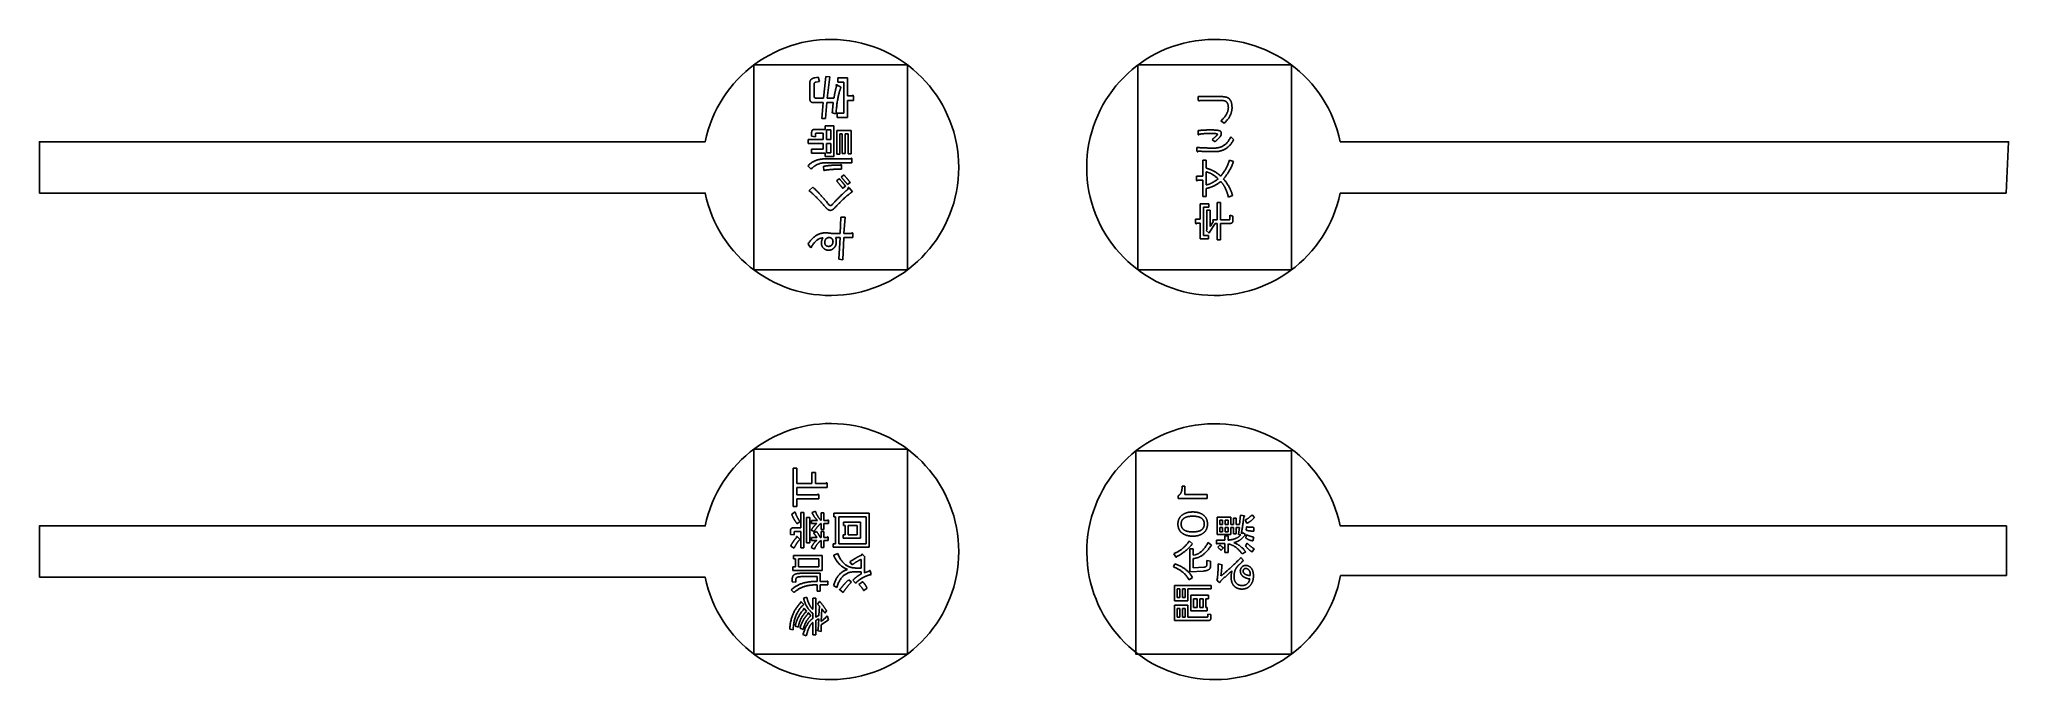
# Model space of a CAD drawing. Header units: millimetres. Extents: x -204 to 180, y -50 to 75.
import ezdxf

# ---------------------------------------------------------------- set-up
doc = ezdxf.new("R2010")
doc.units = ezdxf.units.MM
doc.layers.get('0').update_dxf_attribs({"linetype": 'CONTINUOUS'})

msp = doc.modelspace()

# ---------------------------------------------------------------- linework, layer by layer
for p, q in [((-54.05, 66.6), (-54.05, 63.35)), ((-53.21, 63.81), (-53.21, 66.25)), ((-52.41, 67.63), (-53.06, 67.51)), ((-52.86, 66.67), (-52.18, 66.79)), ((-52.18, 66.79), (-52.41, 67.63)), ((-50.92, 67.74), (-51.38, 63.54)), ((-50.19, 67.71), (-50.92, 67.74)), ((-50.65, 63.54), (-50.19, 67.71)), ((-48.01, 65.64), (-48.78, 66.14)), ((-46.71, 67.51), (-48.59, 67.51)), ((-48.59, 67.51), (-48.59, 66.64)), ((-48.59, 66.64), (-47.44, 66.64)), ((-47.44, 66.64), (-47.44, 60.6)), ((-46.71, 63.96), (-46.71, 67.51)), ((-53.4, 62.66), (-51.45, 62.66)), ((-51.38, 63.54), (-52.9, 63.54)), ((-51.45, 62.66), (-51.72, 59.57)), ((-50.99, 59.53), (-50.73, 62.66)), ((-50.73, 62.66), (-49.5, 62.66)), ((-49.35, 63.54), (-50.65, 63.54)), ((-45.8, 63.96), (-46.71, 63.96)), ((-46.71, 59.72), (-46.71, 63.08)), ((-46.71, 63.08), (-45.57, 63.08)), ((-45.57, 63.08), (-45.57, 63.92)), ((26.18, 63.83), (21.79, 63.83)), ((21.79, 63.83), (21.79, 63.15)), ((22.05, 63.08), (26.18, 63.08)), ((-51.72, 59.57), (-50.99, 59.53)), ((-51.07, 58.12), (-51.07, 57.43)), ((-49.35, 58.12), (-51.07, 58.12)), ((-49.69, 60.64), (-48.97, 60.45)), ((-49.35, 52.12), (-49.35, 58.12)), ((-47.44, 60.6), (-48.7, 60.6)), ((-48.7, 60.6), (-48.7, 59.72)), ((-48.7, 59.72), (-46.71, 59.72)), ((26.21, 59.12), (26.83, 58.63)), ((-51.45, 55.44), (-54.39, 55.44)), ((-54.39, 55.44), (-54.39, 54.68)), ((-54.39, 54.68), (-51.45, 54.68)), ((-53.71, 56.82), (-53.71, 56.13)), ((-53.71, 56.13), (-52.98, 55.98)), ((-51.07, 57.43), (-53.09, 57.43)), ((-52.98, 55.98), (-52.98, 56.51)), ((-52.83, 56.67), (-51.45, 56.67)), ((-51.45, 56.67), (-51.45, 55.44)), ((-51.45, 54.68), (-51.45, 53.57)), ((-50.84, 57.35), (-49.96, 57.35)), ((-50.84, 55.44), (-50.84, 57.35)), ((-49.96, 55.44), (-50.84, 55.44)), ((-50.84, 54.68), (-49.96, 54.68)), ((-50.84, 52.88), (-50.84, 54.68)), ((-49.96, 57.35), (-49.96, 55.44)), ((-49.96, 54.68), (-49.96, 52.88)), ((-45.99, 57.24), (-48.82, 57.24)), ((-48.82, 57.24), (-48.82, 52.62)), ((-48.2, 52.62), (-48.2, 56.59)), ((-48.2, 56.59), (-47.75, 56.59)), ((-47.75, 56.59), (-47.75, 52.73)), ((-47.14, 52.73), (-47.14, 56.59)), ((-47.14, 56.59), (-46.6, 56.59)), ((-46.6, 56.59), (-46.6, 52.65)), ((-45.99, 52.65), (-45.99, 57.24)), ((21.53, 53.91), (21.53, 53.26)), ((21.73, 57.19), (21.73, 56.47)), ((24.51, 55.48), (25, 54.99)), ((28.7, 55.42), (28.14, 55.98)), ((-54.43, 50.32), (-53.78, 49.68)), ((-51.45, 53.57), (-53.71, 53.57)), ((-53.71, 53.57), (-53.71, 52.81)), ((-53.71, 52.81), (-51.07, 52.81)), ((-51.38, 50.21), (-51.3, 49.41)), ((-46.1, 51.66), (-51.15, 51.66)), ((-51.07, 52.81), (-51.07, 52.12)), ((-51.07, 52.12), (-49.35, 52.12)), ((-51.07, 50.9), (-45.87, 50.9)), ((-49.96, 52.88), (-50.84, 52.88)), ((-48.82, 52.62), (-48.2, 52.62)), ((-47.86, 49.68), (-47.9, 50.44)), ((-47.75, 52.73), (-47.14, 52.73)), ((-46.6, 52.65), (-45.99, 52.65)), ((-45.87, 50.9), (-45.87, 51.62)), ((23.3, 51.42), (22.68, 51.42)), ((22.68, 51.42), (22.68, 48.28)), ((23.3, 49.85), (23.3, 51.42)), ((28.63, 51.13), (27.85, 51.42)), ((-53.51, 46.16), (-54.2, 45.47)), ((-48.32, 47.8), (-48.85, 47.38)), ((-47.4, 48.53), (-47.94, 48.11)), ((-47.63, 45.93), (-47.1, 46.35)), ((-46.71, 46.66), (-46.18, 47.08)), ((22.68, 48.28), (21.43, 48.28)), ((21.43, 48.28), (21.43, 47.56)), ((21.69, 47.53), (22.68, 47.53)), ((22.68, 47.53), (22.68, 44.35)), ((23.3, 46.58), (23.3, 49.13)), ((-45.76, 45.24), (-46.29, 45.93)), ((23.85, 42.91), (22.15, 42.91)), ((22.15, 42.91), (22.15, 39.87)), ((22.68, 44.35), (23.3, 44.35)), ((23.3, 44.35), (23.3, 45.89)), ((23.85, 42.26), (23.85, 42.91)), ((26.11, 43.14), (25.49, 43.14)), ((25.49, 43.14), (25.49, 39.74)), ((26.11, 39.74), (26.11, 43.14)), ((27.68, 44.22), (28.47, 44.52)), ((-47.98, 40.32), (-48.13, 37.07)), ((-47.17, 40.32), (-47.98, 40.32)), ((-47.4, 37.07), (-47.17, 40.32)), ((22.15, 39.87), (21.27, 39.87)), ((21.27, 39.87), (21.27, 39.15)), ((21.53, 39.11), (22.15, 39.11)), ((22.15, 39.11), (22.15, 36.07)), ((22.77, 36.72), (22.77, 42.26)), ((22.77, 42.26), (23.85, 42.26)), ((24.08, 41.63), (23.46, 41.63)), ((23.46, 41.63), (23.46, 37.84)), ((23.95, 37.35), (25.07, 39.08)), ((24.08, 38.49), (24.08, 41.63)), ((24.71, 39.41), (24.08, 38.49)), ((25.49, 39.74), (24.64, 39.74)), ((24.64, 39.74), (24.71, 39.41)), ((25.07, 39.08), (25.49, 39.08)), ((25.49, 39.08), (25.49, 35.87)), ((27.78, 39.74), (26.11, 39.74)), ((26.11, 35.87), (26.11, 39.08)), ((26.11, 39.08), (28.01, 39.08)), ((28.54, 40.49), (27.91, 40.65)), ((27.91, 40.65), (27.91, 39.87)), ((28.54, 39.6), (28.54, 40.49)), ((-54.39, 35.05), (-53.86, 34.32)), ((-48.13, 37.07), (-49.58, 37.07)), ((-49.01, 36.31), (-48.17, 36.31)), ((-48.17, 36.31), (-48.43, 32.1)), ((-47.63, 31.95), (-47.44, 36.31)), ((-47.44, 36.31), (-45.65, 36.31)), ((-45.95, 37.07), (-47.4, 37.07)), ((-45.65, 36.31), (-45.65, 36.99)), ((22.15, 36.07), (23.79, 36.07)), ((23.79, 36.72), (22.77, 36.72)), ((23.46, 37.84), (23.33, 37.71)), ((23.33, 37.71), (23.89, 37.15)), ((23.79, 36.07), (23.79, 36.72)), ((23.89, 37.15), (23.95, 37.35)), ((25.49, 35.87), (26.11, 35.87)), ((-48.43, 32.1), (-47.63, 31.95)), ((-56.61, -8.69), (-57.33, -8.69)), ((-57.33, -8.69), (-57.33, -16.19)), ((-56.61, -11.71), (-56.61, -8.69)), ((-52.95, -9.55), (-53.67, -9.55)), ((-53.67, -9.55), (-53.67, -11.71)), ((-52.95, -11.71), (-52.95, -9.55)), ((-53.67, -11.71), (-56.61, -11.71)), ((-56.61, -13.93), (-56.61, -12.46)), ((-56.61, -12.46), (-50.69, -12.46)), ((-52.59, -13.93), (-56.61, -13.93)), ((-56.61, -16.19), (-56.61, -14.69)), ((-56.61, -14.69), (-52.32, -14.69)), ((-50.95, -11.71), (-52.95, -11.71)), ((-52.32, -14.69), (-52.32, -13.97)), ((-50.69, -12.46), (-50.69, -11.74)), ((17.85, -14.1), (17.85, -14.62)), ((17.85, -14.62), (23.51, -14.62)), ((19.16, -12.23), (18.63, -12.23)), ((19.16, -13.87), (19.16, -12.23)), ((23.51, -13.87), (19.16, -13.87)), ((23.51, -14.62), (23.51, -13.87)), ((-56.94, -17.27), (-57.6, -17.67)), ((-57.33, -16.19), (-56.61, -16.19)), ((-56.52, -19.6), (-56.02, -19.11)), ((-55.21, -17.4), (-55.83, -17.4)), ((-55.83, -17.4), (-55.83, -20.35)), ((-55.21, -24.25), (-55.21, -17.4)), ((-54.09, -18.35), (-54.71, -18.35)), ((-54.71, -18.35), (-54.71, -23.3)), ((-54.09, -23.3), (-54.09, -18.35)), ((-52.55, -18.94), (-53.77, -18.94)), ((-53.77, -18.94), (-53.77, -19.5)), ((-52.98, -17.14), (-53.63, -17.4)), ((-51.34, -17.44), (-51.87, -17.44)), ((-51.87, -17.44), (-51.87, -18.94)), ((-51.34, -18.94), (-51.34, -17.44)), ((-50.62, -18.94), (-51.34, -18.94)), ((-50.43, -19.5), (-50.43, -18.98)), ((-42.47, -17.53), (-49.35, -17.53)), ((-49.35, -17.53), (-49.35, -18.19)), ((-49.35, -18.19), (-49.05, -18.19)), ((-49.05, -18.19), (-49.05, -23.46)), ((-48.43, -23.46), (-48.43, -18.19)), ((-48.43, -18.19), (-43.09, -18.19)), ((-43.09, -18.19), (-43.09, -23.46)), ((-42.47, -24.12), (-42.47, -17.53)), ((28.13, -18.3), (25.48, -18.3)), ((25.48, -18.3), (25.48, -21.68)), ((26, -19.71), (26, -18.86)), ((26, -18.86), (26.52, -18.86)), ((26.52, -18.86), (26.52, -19.71)), ((27.05, -19.71), (27.05, -18.86)), ((27.05, -18.86), (27.6, -18.86)), ((27.6, -18.86), (27.6, -19.71)), ((28.13, -18.99), (28.13, -18.3)), ((28.13, -19.71), (28.13, -18.99)), ((29.21, -18.47), (28.68, -18.47)), ((28.68, -18.47), (28.68, -19.71)), ((29.21, -19.71), (29.21, -18.47)), ((30.03, -17.91), (29.86, -19.71)), ((30.78, -18.04), (30.03, -17.91)), ((30.91, -18.86), (31.24, -19.48)), ((32.78, -18.37), (32.29, -17.85)), ((-57.83, -20.87), (-57.83, -21.66)), ((-57.83, -21.66), (-57.11, -21.73)), ((-55.83, -20.35), (-57.2, -20.35)), ((-57.11, -21.73), (-57.11, -21.23)), ((-56.97, -21.1), (-55.83, -21.1)), ((-55.99, -22.61), (-56.48, -22.12)), ((-55.83, -21.1), (-55.83, -24.25)), ((-53.8, -20.84), (-53.21, -21.1)), ((-53.77, -19.5), (-52.68, -19.5)), ((-52.68, -22.25), (-53.77, -22.25)), ((-53.77, -22.25), (-53.77, -22.81)), ((-53.77, -22.81), (-52.68, -22.81)), ((-52.72, -21.1), (-53.34, -21.37)), ((-51.87, -22.25), (-52.03, -22.25)), ((-51.87, -19.5), (-51.87, -20.68)), ((-51.87, -20.68), (-51.34, -20.68)), ((-51.34, -21.1), (-51.87, -21.1)), ((-51.87, -21.1), (-51.87, -22.25)), ((-51.87, -22.81), (-51.87, -24.21)), ((-51.34, -20.68), (-51.34, -19.5)), ((-51.34, -19.5), (-50.43, -19.5)), ((-51.34, -22.25), (-51.34, -21.1)), ((-50.69, -22.25), (-51.34, -22.25)), ((-51.34, -24.21), (-51.34, -22.81)), ((-51.34, -22.81), (-50.49, -22.81)), ((-50.49, -22.81), (-50.49, -22.28)), ((-47.18, -21.73), (-47.54, -21.73)), ((-47.54, -21.73), (-47.54, -22.38)), ((-47.54, -22.38), (-44.2, -22.38)), ((-44.2, -19.24), (-47.51, -19.24)), ((-47.51, -19.24), (-47.51, -19.89)), ((-47.51, -19.89), (-47.18, -19.89)), ((-47.18, -19.89), (-47.18, -21.73)), ((-46.56, -21.73), (-46.56, -19.89)), ((-46.56, -19.89), (-44.83, -19.89)), ((-44.83, -21.73), (-46.56, -21.73)), ((-44.83, -19.89), (-44.83, -21.73)), ((-44.2, -22.38), (-44.2, -19.24)), ((20.66, -23.46), (20.04, -22.94)), ((26.98, -22.76), (25.34, -22.76)), ((25.34, -22.76), (25.34, -23.38)), ((25.48, -21.68), (28.13, -21.68)), ((26.52, -19.71), (26, -19.71)), ((26, -21.12), (26, -20.27)), ((26, -20.27), (26.52, -20.27)), ((26.52, -21.12), (26, -21.12)), ((26.52, -20.27), (26.52, -21.12)), ((27.6, -21.94), (26.98, -21.94)), ((26.98, -21.94), (26.98, -22.76)), ((27.6, -19.71), (27.05, -19.71)), ((27.05, -21.12), (27.05, -20.27)), ((27.05, -20.27), (27.6, -20.27)), ((27.6, -21.12), (27.05, -21.12)), ((27.6, -20.27), (27.6, -21.12)), ((27.6, -22.76), (27.6, -21.94)), ((28.68, -19.71), (28.13, -19.71)), ((28.13, -21.68), (28.13, -20.27)), ((28.13, -20.27), (28.68, -20.27)), ((28.68, -20.27), (28.68, -21.51)), ((28.68, -21.51), (29.21, -21.51)), ((29.86, -19.71), (29.21, -19.71)), ((29.21, -21.51), (29.21, -20.27)), ((29.21, -20.27), (29.8, -20.27)), ((29.8, -20.27), (29.63, -21.68)), ((29.63, -21.68), (30.06, -21.74)), ((30.39, -21.25), (30.19, -21.54)), ((31.01, -21.64), (30.39, -21.25)), ((31.2, -21.71), (31.04, -22.33)), ((31.17, -20.17), (31.11, -20.82)), ((32.45, -22.92), (32.61, -22.2)), ((32.61, -20.99), (32.65, -20.27)), ((-57.79, -23.92), (-57.14, -24.35)), ((-51.67, -25.79), (-57.27, -25.79)), ((-57.27, -25.79), (-57.27, -26.44)), ((-57.27, -26.44), (-56.88, -26.44)), ((-56.88, -26.44), (-56.88, -28.01)), ((-56.25, -28.01), (-56.25, -26.44)), ((-56.25, -26.44), (-52.29, -26.44)), ((-55.83, -24.25), (-55.21, -24.25)), ((-54.71, -23.3), (-54.09, -23.3)), ((-53.8, -24.21), (-53.18, -24.54)), ((-52.29, -26.44), (-52.29, -28.01)), ((-51.87, -24.21), (-51.34, -24.21)), ((-51.67, -28.67), (-51.67, -25.79)), ((-49.05, -23.46), (-49.51, -23.46)), ((-49.51, -23.46), (-49.51, -24.12)), ((-49.51, -24.12), (-42.47, -24.12)), ((-48.62, -25.39), (-49.41, -25.72)), ((-43.09, -23.46), (-48.43, -23.46)), ((-44.04, -26.54), (-44.04, -28.21)), ((-43.29, -26.11), (-43.75, -25.56)), ((-43.42, -26.24), (-43.29, -26.11)), ((-43.42, -29.16), (-43.42, -26.24)), ((16.99, -25.42), (17.39, -26.05)), ((20.76, -24.44), (20.14, -24.44)), ((20.14, -24.44), (20.14, -28.93)), ((20.76, -25.69), (20.76, -24.44)), ((21.15, -25.62), (20.76, -25.69)), ((20.76, -26.37), (21.02, -26.34)), ((20.76, -28.18), (20.76, -26.37)), ((24.17, -26.87), (23.45, -26.77)), ((23.45, -26.77), (23.45, -27.59)), ((24.33, -23.76), (23.71, -23.26)), ((24.17, -27.85), (24.17, -26.87)), ((25.54, -23.41), (26.98, -23.41)), ((26.03, -23.71), (25.61, -24.13)), ((26.26, -24.75), (26.72, -24.3)), ((26.98, -23.41), (26.98, -25.15)), ((26.98, -25.15), (27.6, -25.15)), ((27.6, -25.15), (27.6, -23.51)), ((30.62, -26.75), (30.12, -26.19)), ((30.35, -25.47), (31.07, -25.08)), ((31.3, -23.35), (30.98, -23.87)), ((32.29, -25.08), (32.68, -24.46)), ((-57.5, -30.37), (-57.5, -30.89)), ((-56.88, -28.01), (-57.4, -28.01)), ((-57.4, -28.01), (-57.4, -28.67)), ((-57.4, -28.67), (-51.67, -28.67)), ((-56.78, -30.96), (-56.78, -30.44)), ((-52.29, -28.01), (-56.25, -28.01)), ((-55.24, -29.88), (-52.65, -29.88)), ((-52.03, -29.22), (-55.14, -29.22)), ((-52.65, -29.88), (-52.65, -30.86)), ((-52.03, -30.86), (-52.03, -29.22)), ((-45.94, -30.96), (-46.46, -30.5)), ((-46.27, -27.03), (-45.78, -27.59)), ((-45.68, -30.6), (-45.12, -31.16)), ((-45.32, -28.96), (-44.04, -28.96)), ((-44.04, -28.21), (-45.15, -28.21)), ((-44.04, -28.96), (-44.04, -29.39)), ((-42.08, -29.49), (-42.27, -28.73)), ((17.22, -27.39), (16.96, -28.01)), ((19.97, -30.53), (20.66, -30.04)), ((20.14, -28.93), (22.79, -28.8)), ((22.89, -28.04), (20.76, -28.18)), ((25.51, -30.22), (25.38, -30.52)), ((25.38, -30.52), (25.74, -30.88)), ((26.42, -27.6), (25.67, -27.37)), ((-57.69, -32.47), (-57.2, -33.02)), ((-57.5, -30.89), (-56.78, -30.96)), ((-54.65, -33.91), (-55.3, -34.07)), ((-52.88, -34.1), (-53.5, -34.1)), ((-53.5, -34.1), (-53.5, -36.26)), ((-52.65, -30.86), (-53.21, -30.86)), ((-53.18, -31.52), (-52.65, -31.52)), ((-52.88, -37.8), (-52.88, -34.1)), ((-52.65, -31.52), (-52.65, -32.73)), ((-52.65, -32.73), (-52.03, -32.73)), ((-50.75, -30.86), (-52.03, -30.86)), ((-52.03, -32.73), (-52.03, -31.52)), ((-52.03, -31.52), (-50.56, -31.52)), ((-50.56, -31.52), (-50.56, -30.89)), ((-49.44, -31.65), (-48.76, -32.01)), ((-48.23, -32.5), (-47.54, -32.96)), ((-43.75, -30.89), (-44.47, -31.45)), ((-43.55, -32.63), (-42.89, -32.14)), ((24.3, -31.61), (17.13, -31.61)), ((17.13, -31.61), (17.13, -34.59)), ((17.13, -34.59), (19.75, -34.59)), ((17.65, -33.94), (17.65, -32.27)), ((17.65, -32.27), (18.17, -32.27)), ((18.17, -33.94), (17.65, -33.94)), ((18.17, -32.27), (18.17, -33.94)), ((18.7, -33.94), (18.7, -32.27)), ((18.7, -32.27), (19.22, -32.27)), ((19.22, -33.94), (18.7, -33.94)), ((19.22, -32.27), (19.22, -33.94)), ((19.75, -34.59), (19.75, -32.27)), ((19.75, -32.27), (24.3, -32.27)), ((23.77, -33.54), (20.3, -33.54)), ((20.3, -33.54), (20.3, -36.59)), ((20.83, -35.94), (20.83, -34.2)), ((20.83, -34.2), (21.55, -34.2)), ((21.55, -34.2), (21.55, -35.94)), ((22.07, -35.94), (22.07, -34.2)), ((22.07, -34.2), (22.72, -34.2)), ((22.72, -34.2), (22.72, -35.94)), ((23.25, -35.94), (23.25, -34.2)), ((23.25, -34.2), (23.77, -34.2)), ((23.77, -34.2), (23.77, -33.54)), ((24.3, -32.27), (24.3, -31.61)), ((-55.24, -35.35), (-55.7, -34.89)), ((-54.71, -36.66), (-55.11, -36.2)), ((-53.86, -37.54), (-54.26, -37.05)), ((-53.5, -37.05), (-53.5, -38.06)), ((-52.16, -34.72), (-52.55, -35.28)), ((-52.55, -35.28), (-52.16, -35.67)), ((-52.32, -38.16), (-52.42, -40.19)), ((-52.16, -35.67), (-52.29, -37.47)), ((-51.83, -38.65), (-51.74, -36.17)), ((-50.85, -37.83), (-51.83, -38.65)), ((-51.83, -39.28), (-50.39, -38.33)), ((-51.11, -37.02), (-50.79, -36.56)), ((-50.39, -38.33), (-50.62, -37.7)), ((19.75, -35.44), (17.13, -35.44)), ((17.13, -35.44), (17.13, -38.46)), ((17.65, -37.8), (17.65, -36.1)), ((17.65, -36.1), (18.17, -36.1)), ((18.17, -37.8), (17.65, -37.8)), ((18.17, -36.1), (18.17, -37.8)), ((18.7, -37.8), (18.7, -36.1)), ((18.7, -36.1), (19.22, -36.1)), ((19.22, -37.8), (18.7, -37.8)), ((19.22, -36.1), (19.22, -37.8)), ((19.75, -36.62), (19.75, -35.44)), ((19.75, -37.8), (19.75, -36.62)), ((23.51, -37.8), (19.75, -37.8)), ((20.3, -36.59), (23.51, -36.59)), ((21.55, -35.94), (20.83, -35.94)), ((22.72, -35.94), (22.07, -35.94)), ((23.51, -35.94), (23.25, -35.94)), ((23.51, -36.59), (23.51, -35.94)), ((24.26, -37.28), (23.64, -37.21)), ((23.64, -37.21), (23.64, -37.67)), ((24.26, -37.93), (24.26, -37.28)), ((-57.96, -40.13), (-57.33, -40.29)), ((-56.91, -39.57), (-56.29, -39.73)), ((-55.96, -39.93), (-55.37, -40.19)), ((-55.4, -41.21), (-54.75, -41.47)), ((-53.5, -38.85), (-53.5, -41.24)), ((-53.5, -41.24), (-52.88, -41.24)), ((-52.88, -41.24), (-52.88, -38.46)), ((-52.39, -40.45), (-51.83, -40.59)), ((-51.83, -40.59), (-51.83, -39.28)), ((17.13, -38.46), (23.74, -38.46))]:
    msp.add_line(p, q)
for points in [[(-204.49, 45), (-74.49, 45, 9.898979), (-74.49, 55), (-204.49, 55)], [(179.49, 45), (49.49, 45, -9.898979), (49.49, 55), (180, 55)], [(-204.49, -30), (-74.49, -30, 9.898979), (-74.49, -20), (-204.49, -20)], [(179.56, -29.68), (49.56, -29.68, -10.22779), (49.49, -20), (179.56, -20)]]:
    msp.add_lwpolyline(points, format="xyb", close=True)
for points in [[(-65, 70), (-65, 30), (-35, 30), (-35, 70)], [(40, 30), (40, 70), (10, 70), (10, 30)], [(-65, -5), (-65, -45), (-35, -45), (-35, -5)], [(40, -45), (40, -5.33), (9.57, -5.33), (9.57, -45)]]:
    msp.add_lwpolyline(points, close=True)
for points in [[(-53.06, 67.51), (-54.05, 67.32), (-54.05, 66.6)], [(-53.21, 66.25), (-53.21, 66.64), (-52.86, 66.67)], [(-48.85, 65.87), (-49.12, 65.03), (-49.35, 63.54)], [(-48.97, 60.45), (-48.7, 63.77), (-48.01, 65.64)], [(-48.78, 66.14), (-48.97, 66.22), (-48.85, 65.87)], [(-54.05, 63.35), (-54.05, 62.66), (-53.4, 62.66)], [(-52.9, 63.54), (-53.21, 63.54), (-53.21, 63.81)], [(-49.5, 62.66), (-49.58, 61.86), (-49.69, 60.64)], [(-45.57, 63.92), (-45.61, 64.23), (-45.8, 63.96)], [(21.79, 63.15), (21.86, 62.85), (22.05, 63.08)], [(27.82, 63.41), (27.39, 63.83), (26.18, 63.83)], [(26.18, 63.08), (27, 63.08), (27.29, 62.79)], [(27.65, 61.71), (27.65, 60.43), (26.21, 59.12)], [(26.83, 58.63), (28.37, 60.04), (28.37, 61.67)], [(27.29, 62.79), (27.65, 62.43), (27.65, 61.71)], [(28.37, 61.67), (28.37, 62.85), (27.82, 63.41)], [(-53.09, 57.43), (-53.71, 57.43), (-53.71, 56.82)], [(-52.98, 56.51), (-52.98, 56.67), (-52.83, 56.67)], [(24.97, 53.78), (22.74, 53.78), (21.53, 53.91)], [(24.12, 57.32), (22.81, 57.32), (21.73, 57.19)], [(21.73, 56.47), (21.82, 56.2), (21.95, 56.47)], [(21.95, 56.47), (22.74, 56.63), (24.12, 56.63)], [(26.08, 57.09), (25.85, 57.32), (24.12, 57.32)], [(24.12, 56.63), (25.52, 56.63), (25.52, 56.5)], [(25.39, 56.24), (25.2, 56.01), (24.51, 55.48)], [(28.14, 55.98), (27.1, 53.78), (24.97, 53.78)], [(25, 54.99), (25.69, 55.55), (26.05, 56.01)], [(25, 53.09), (27.46, 53.09), (28.7, 55.42)], [(25.52, 56.5), (25.52, 56.4), (25.39, 56.24)], [(26.05, 56.01), (26.28, 56.3), (26.28, 56.66)], [(26.28, 56.66), (26.28, 56.89), (26.08, 57.09)], [(-51.15, 51.66), (-53.13, 51.66), (-54.43, 50.32)], [(-53.78, 49.68), (-52.71, 50.9), (-51.07, 50.9)], [(-48.13, 50.44), (-50, 50.48), (-51.38, 50.21)], [(-47.9, 50.44), (-47.94, 50.67), (-48.13, 50.44)], [(-45.87, 51.62), (-45.91, 51.93), (-46.1, 51.66)], [(21.53, 53.26), (21.56, 52.9), (21.79, 53.19)], [(21.79, 53.19), (22.84, 53.09), (25, 53.09)], [(27.85, 51.42), (27.36, 49.69), (26.18, 48.31)], [(26.7, 47.76), (28.11, 49.39), (28.63, 51.13)], [(-50.34, 42.72), (-52.02, 44.86), (-53.51, 46.16)], [(-51.3, 49.41), (-49.89, 49.68), (-47.86, 49.68)], [(-48.85, 47.38), (-48.09, 46.47), (-47.63, 45.93)], [(-47.1, 46.35), (-47.59, 47), (-48.32, 47.8)], [(-47.94, 48.11), (-47.25, 47.35), (-46.71, 46.66)], [(-46.18, 47.08), (-46.68, 47.69), (-47.4, 48.53)], [(21.43, 47.56), (21.5, 47.23), (21.69, 47.53)], [(26.18, 48.31), (24.93, 49.46), (23.3, 49.85)], [(23.3, 49.13), (24.41, 48.94), (25.65, 47.79)], [(25.65, 47.79), (24.48, 46.81), (23.3, 46.58)], [(23.3, 45.89), (24.84, 46.15), (26.18, 47.27)], [(26.18, 47.27), (27.19, 46.12), (27.68, 44.22)], [(28.47, 44.52), (28.05, 46.19), (26.7, 47.76)], [(-54.2, 45.47), (-52.64, 44.14), (-50.95, 42.19)], [(-50, 42.57), (-50.23, 42.57), (-50.34, 42.72)], [(-49.73, 42.72), (-49.89, 42.57), (-50, 42.57)], [(-46.6, 45.74), (-47.44, 45.17), (-49.73, 42.72)], [(-49.27, 42.04), (-46.94, 44.52), (-45.76, 45.24)], [(-46.29, 45.93), (-46.68, 46.28), (-46.6, 45.74)], [(-50.95, 42.19), (-50.46, 41.62), (-50.08, 41.62)], [(-50.08, 41.62), (-49.66, 41.62), (-49.27, 42.04)], [(21.27, 39.15), (21.33, 38.82), (21.53, 39.11)], [(27.91, 39.87), (27.91, 39.74), (27.78, 39.74)], [(28.01, 39.08), (28.54, 39.08), (28.54, 39.6)], [(-51.11, 37.22), (-53.06, 37.18), (-54.39, 35.05)], [(-53.86, 34.32), (-52.75, 36.23), (-51.53, 36.23)], [(-51.53, 36.23), (-51.8, 35.77), (-51.8, 35.27)], [(-51.8, 35.27), (-51.8, 34.62), (-51.45, 34.28)], [(-51.15, 35.39), (-51.15, 35.81), (-50.88, 36.08)], [(-50.95, 34.78), (-51.15, 34.97), (-51.15, 35.39)], [(-49.58, 37.07), (-50.27, 37.22), (-51.11, 37.22)], [(-50.42, 34.59), (-50.76, 34.59), (-50.95, 34.78)], [(-50.88, 36.08), (-50.65, 36.31), (-50.31, 36.31)], [(-49.81, 34.82), (-50.04, 34.59), (-50.42, 34.59)], [(-50.31, 36.31), (-49.96, 36.31), (-49.73, 36.08)], [(-49.54, 35.5), (-49.54, 35.08), (-49.81, 34.82)], [(-49.73, 36.08), (-49.54, 35.89), (-49.54, 35.5)], [(-49.35, 34.28), (-48.89, 34.74), (-48.89, 35.43)], [(-48.89, 35.43), (-48.89, 35.89), (-49.01, 36.31)], [(-45.65, 36.99), (-45.72, 37.41), (-45.95, 37.07)], [(-51.45, 34.28), (-50.99, 33.82), (-50.42, 33.82)], [(-50.42, 33.82), (-49.81, 33.82), (-49.35, 34.28)], [(-52.32, -13.97), (-52.39, -13.64), (-52.59, -13.93)], [(-50.69, -11.74), (-50.75, -11.41), (-50.95, -11.71)], [(18.63, -12.23), (18.66, -13.67), (17.85, -14.1)], [(-57.6, -17.67), (-57.3, -18.65), (-56.52, -19.6)], [(-56.02, -19.11), (-56.55, -18.39), (-56.94, -17.27)], [(-53.63, -17.4), (-53.31, -18.19), (-52.55, -18.94)], [(-51.87, -18.94), (-52.62, -18.16), (-52.98, -17.14)], [(-50.43, -18.98), (-50.46, -18.71), (-50.62, -18.94)], [(18.4, -18.06), (17.81, -18.65), (17.81, -19.63)], [(20.73, -17.27), (19.19, -17.27), (18.4, -18.06)], [(18.44, -19.63), (18.44, -19.01), (18.8, -18.65)], [(18.8, -18.65), (19.35, -18.09), (20.73, -18.09)], [(22.99, -18.06), (22.2, -17.27), (20.73, -17.27)], [(20.73, -18.09), (22.04, -18.09), (22.59, -18.65)], [(22.59, -18.65), (22.95, -19.01), (22.95, -19.63)], [(23.58, -19.63), (23.58, -18.65), (22.99, -18.06)], [(30.19, -21.54), (30.55, -19.29), (30.68, -18.21)], [(30.68, -18.21), (30.91, -18.17), (30.78, -18.04)], [(32.29, -17.85), (31.43, -18.63), (30.91, -18.86)], [(31.24, -19.48), (31.89, -19.25), (32.78, -18.37)], [(-57.2, -20.35), (-57.83, -20.35), (-57.83, -20.87)], [(-56.65, -22.25), (-57.3, -22.9), (-57.79, -23.92)], [(-57.14, -24.35), (-56.65, -23.3), (-55.99, -22.61)], [(-57.11, -21.23), (-57.11, -21.1), (-56.97, -21.1)], [(-56.48, -22.12), (-56.68, -21.95), (-56.65, -22.25)], [(-52.68, -19.5), (-53.34, -19.99), (-53.8, -20.84)], [(-52.68, -22.81), (-53.31, -23.2), (-53.8, -24.21)], [(-53.34, -21.37), (-52.91, -21.89), (-52.68, -22.25)], [(-53.21, -21.1), (-52.68, -20.09), (-51.87, -19.5)], [(-53.18, -24.54), (-52.68, -23.4), (-51.87, -22.81)], [(-52.03, -22.25), (-52.23, -21.82), (-52.72, -21.1)], [(-50.49, -22.28), (-50.52, -22.02), (-50.69, -22.25)], [(20.04, -22.94), (18.86, -24.64), (16.99, -25.42)], [(17.81, -19.63), (17.81, -20.61), (18.4, -21.2)], [(18.4, -21.2), (19.19, -21.99), (20.73, -21.99)], [(18.8, -20.61), (18.44, -20.25), (18.44, -19.63)], [(20.69, -21.17), (19.35, -21.17), (18.8, -20.61)], [(22.59, -20.61), (22.04, -21.17), (20.69, -21.17)], [(20.73, -21.99), (22.2, -21.99), (22.99, -21.2)], [(22.95, -19.63), (22.95, -20.25), (22.59, -20.61)], [(22.99, -21.2), (23.58, -20.61), (23.58, -19.63)], [(30.06, -21.74), (29.34, -22.63), (27.6, -22.76)], [(28.75, -23.25), (30.19, -22.89), (31.01, -21.64)], [(31.04, -22.33), (31.63, -22.79), (32.45, -22.92)], [(31.11, -20.82), (31.7, -21.02), (32.61, -20.99)], [(32.65, -20.27), (31.93, -20.27), (31.17, -20.17)], [(32.61, -22.2), (31.53, -21.91), (31.2, -21.71)], [(-49.41, -25.72), (-48.62, -27.72), (-46.69, -28.5)], [(-45.15, -28.21), (-47.48, -28.21), (-48.62, -25.39)], [(-43.94, -25.69), (-44.99, -26.11), (-46.27, -27.03)], [(-45.78, -27.59), (-44.79, -26.8), (-44.04, -26.54)], [(-43.75, -25.56), (-43.91, -25.43), (-43.94, -25.69)], [(17.39, -26.05), (17.52, -26.24), (17.55, -25.98)], [(17.55, -25.98), (19.25, -25.2), (20.66, -23.46)], [(21.02, -26.34), (22.82, -26.11), (24.33, -23.76)], [(23.71, -23.26), (22.5, -25.39), (21.15, -25.62)], [(25.34, -23.38), (25.38, -23.64), (25.54, -23.41)], [(25.61, -24.13), (25.9, -24.49), (26.26, -24.75)], [(26.72, -24.3), (26.26, -24), (26.03, -23.71)], [(30.12, -26.19), (27.77, -28.55), (26.2, -29.76)], [(27.6, -23.51), (29.08, -23.74), (30.35, -25.47)], [(31.07, -25.08), (30.16, -23.84), (28.75, -23.25)], [(29.21, -28.19), (29.6, -27.64), (30.62, -26.75)], [(30.98, -23.87), (31.5, -24.56), (32.29, -25.08)], [(32.68, -24.46), (31.99, -24.03), (31.3, -23.35)], [(-56.94, -29.42), (-57.5, -29.65), (-57.5, -30.37)], [(-55.14, -29.22), (-56.45, -29.22), (-56.94, -29.42)], [(-56.78, -30.44), (-56.78, -30.11), (-56.48, -30.01)], [(-56.48, -30.01), (-56.16, -29.88), (-55.24, -29.88)], [(-50.56, -30.89), (-50.59, -30.63), (-50.75, -30.86)], [(-46.69, -28.5), (-48.69, -29.06), (-49.44, -31.65)], [(-48.76, -32.01), (-47.97, -28.96), (-45.32, -28.96)], [(-46.46, -30.5), (-47.45, -31.38), (-48.1, -32.33)], [(-44.04, -29.39), (-44.89, -29.81), (-45.68, -30.6)], [(-45.12, -31.16), (-43.84, -29.88), (-42.08, -29.49)], [(-42.5, -28.83), (-42.8, -28.93), (-43.42, -29.16)], [(-42.27, -28.73), (-42.37, -28.6), (-42.5, -28.83)], [(16.96, -28.01), (19.06, -28.8), (19.97, -30.53)], [(20.66, -30.04), (19.61, -28.24), (17.22, -27.39)], [(22.79, -28.8), (24.17, -28.73), (24.17, -27.85)], [(23.45, -27.59), (23.45, -28.01), (22.89, -28.04)], [(25.67, -27.37), (25.67, -28.98), (25.51, -30.22)], [(25.74, -30.88), (26.06, -31.24), (26.16, -30.71)], [(26.16, -30.71), (27.28, -29.73), (28.36, -28.75)], [(26.2, -29.76), (26.33, -28.68), (26.42, -27.6)], [(28.36, -28.75), (28.19, -29.44), (28.19, -29.89)], [(28.19, -29.89), (28.19, -31.14), (28.78, -31.73)], [(28.78, -29.86), (28.78, -28.78), (29.21, -28.19)], [(29.21, -31.2), (28.78, -30.78), (28.78, -29.86)], [(30.32, -28), (29.99, -28.32), (29.99, -28.75)], [(29.99, -28.75), (29.99, -29.34), (30.39, -29.73)], [(31.01, -27.7), (30.62, -27.7), (30.32, -28)], [(30.39, -29.73), (30.84, -30.19), (31.83, -30.35)], [(30.55, -28.85), (30.55, -28.58), (30.68, -28.45)], [(30.78, -29.3), (30.55, -29.08), (30.55, -28.85)], [(30.68, -28.45), (30.84, -28.29), (31.04, -28.29)], [(31.93, -29.7), (31.07, -29.6), (30.78, -29.3)], [(32.02, -28.13), (31.6, -27.7), (31.01, -27.7)], [(31.04, -28.29), (31.34, -28.29), (31.6, -28.55)], [(31.83, -30.35), (31.76, -30.88), (31.4, -31.24)], [(31.6, -28.55), (31.93, -28.88), (31.93, -29.4)], [(31.76, -31.79), (32.55, -31.01), (32.55, -29.8)], [(31.93, -29.4), (31.93, -29.53), (31.93, -29.7)], [(32.55, -29.8), (32.55, -28.65), (32.02, -28.13)], [(-53.21, -30.86), (-55.96, -30.86), (-57.69, -32.47)], [(-57.2, -33.02), (-55.5, -31.52), (-53.18, -31.52)], [(-55.3, -34.07), (-54.81, -36.13), (-53.5, -37.05)], [(-53.5, -36.26), (-54.29, -35.54), (-54.65, -33.91)], [(-48.1, -32.33), (-48.36, -32.4), (-48.23, -32.5)], [(-47.54, -32.96), (-46.82, -31.84), (-45.94, -30.96)], [(-44.47, -31.45), (-43.91, -31.94), (-43.55, -32.63)], [(-42.89, -32.14), (-43.22, -31.42), (-43.75, -30.89)], [(28.78, -31.73), (29.37, -32.32), (30.29, -32.32)], [(30.35, -31.63), (29.63, -31.63), (29.21, -31.2)], [(30.29, -32.32), (31.24, -32.32), (31.76, -31.79)], [(31.4, -31.24), (31.01, -31.63), (30.35, -31.63)], [(-55.89, -35.05), (-57.86, -37.02), (-57.96, -40.13)], [(-57.33, -40.29), (-57.17, -36.95), (-55.24, -35.35)], [(-55.3, -36.33), (-56.55, -37.74), (-56.91, -39.57)], [(-56.29, -39.73), (-56.02, -37.93), (-54.71, -36.66)], [(-54.45, -37.18), (-55.57, -38.42), (-55.96, -39.93)], [(-55.7, -34.89), (-55.86, -34.72), (-55.89, -35.05)], [(-53.5, -38.06), (-54.75, -38.92), (-55.4, -41.21)], [(-55.37, -40.19), (-54.85, -38.36), (-53.86, -37.54)], [(-55.11, -36.2), (-55.27, -36), (-55.3, -36.33)], [(-54.26, -37.05), (-54.45, -36.85), (-54.45, -37.18)], [(-52.29, -37.47), (-52.62, -37.64), (-52.88, -37.8)], [(-52.88, -38.46), (-52.59, -38.26), (-52.32, -38.16)], [(-50.79, -36.56), (-51.44, -35.54), (-52.16, -34.72)], [(-51.74, -36.17), (-51.38, -36.62), (-51.11, -37.02)], [(-50.62, -37.7), (-50.79, -37.44), (-50.85, -37.83)], [(23.64, -37.67), (23.64, -37.8), (23.51, -37.8)], [(23.74, -38.46), (24.26, -38.46), (24.26, -37.93)], [(-54.75, -41.47), (-54.29, -39.5), (-53.5, -38.85)], [(-52.42, -40.19), (-52.72, -40.39), (-52.39, -40.45)]]:
    msp.add_open_spline(points, degree=2)

doc.saveas('drawing.dxf')
